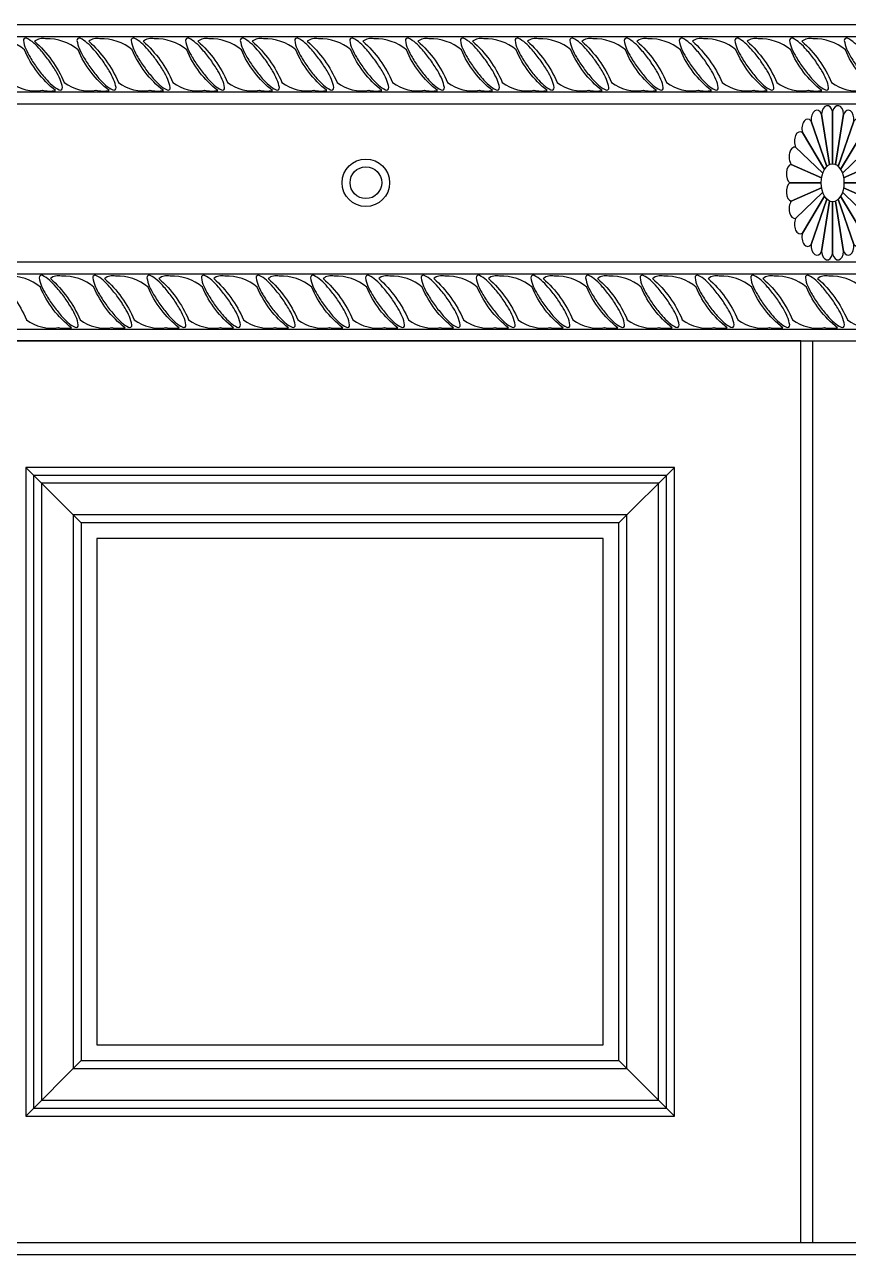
# Model space of a CAD drawing. Header units: metres. Extents: x 394 to 3676, y 649 to 5271.
# Drawn here: x 858 to 1379, y 3528 to 4306 of the extents above; entities that cross this region are included whole.
import ezdxf

# ---------------------------------------------------------------- set-up
doc = ezdxf.new("R2010")
doc.units = ezdxf.units.M
for name, color, linetype in [('3', 3, 'Continuous'), ('4', 4, 'Continuous'), ('7', 7, 'Continuous'), ('BH', 3, 'Continuous')]:
    doc.layers.add(name, color=color, linetype=linetype)

# ---------------------------------------------------------------- blocks, each defined once
blk = doc.blocks.new('ZS-ZT1')
at = {"layer": '3'}
for points in [[(-59.8, 80.82), (-59.8, 113.82, 0.77), (-71.45, 112.29), (-62.91, 80.41)], [(-56.7, 80.41), (-48.16, 112.29, 0.77), (-59.8, 113.82), (-59.8, 80.82)], [(-65.8, 79.21), (-82.3, 107.79, 0.77), (-91.62, 100.64), (-68.29, 77.31)], [(-62.91, 80.41), (-71.45, 112.29, 0.77), (-82.3, 107.79), (-65.8, 79.21)], [(-53.8, 79.21), (-37.3, 107.79, 0.77), (-48.16, 112.29), (-56.7, 80.41)], [(-51.32, 77.31), (-27.98, 100.64, 0.77), (-37.3, 107.79), (-53.8, 79.21)], [(-68.29, 77.31), (-91.62, 100.64, 0.77), (-98.77, 91.32), (-70.2, 74.82)], [(-49.41, 74.82), (-20.83, 91.32, 0.77), (-27.98, 100.64), (-51.32, 77.31)], [(-70.2, 74.82), (-98.77, 91.32, 0.77), (-103.27, 80.47), (-71.39, 71.93)], [(-48.21, 71.93), (-16.34, 80.47, 0.77), (-20.83, 91.32), (-49.41, 74.82)], [(-71.39, 71.93), (-103.27, 80.47, 0.77), (-104.8, 68.82), (-71.8, 68.82)], [(-47.8, 68.82), (-14.8, 68.82, 0.77), (-16.34, 80.47), (-48.21, 71.93)], [(-71.8, 68.82), (-104.8, 68.82, 0.77), (-103.27, 57.17), (-71.39, 65.71)], [(-71.39, 65.71), (-103.27, 57.17, 0.77), (-98.77, 46.32), (-70.2, 62.82)], [(-70.2, 62.82), (-98.77, 46.32, 0.77), (-91.62, 37), (-68.29, 60.33)], [(-51.32, 60.33), (-27.98, 37, 0.77), (-20.83, 46.32), (-49.41, 62.82)], [(-49.41, 62.82), (-20.83, 46.32, 0.77), (-16.34, 57.17), (-48.21, 65.71)], [(-48.21, 65.71), (-16.34, 57.17, 0.77), (-14.8, 68.82), (-47.8, 68.82)], [(-68.29, 60.33), (-91.62, 37, 0.77), (-82.3, 29.85), (-65.8, 58.43)], [(-65.8, 58.43), (-82.3, 29.85, 0.77), (-71.45, 25.35), (-62.91, 57.23)], [(-62.91, 57.23), (-71.45, 25.35, 0.77), (-59.8, 23.82), (-59.8, 56.82)], [(-59.8, 56.82), (-59.8, 23.82, 0.77), (-48.16, 25.35), (-56.7, 57.23)], [(-56.7, 57.23), (-48.16, 25.35, 0.77), (-37.3, 29.85), (-53.8, 58.43)], [(-53.8, 58.43), (-37.3, 29.85, 0.77), (-27.98, 37), (-51.32, 60.33)]]:
    blk.add_lwpolyline(points, format="xyb", dxfattribs=at)
blk.add_circle((-59.8, 68.82), 12, dxfattribs=at)

msp = doc.modelspace()

# ---------------------------------------------------------------- linework, layer by layer
at = {"layer": '3'}
msp.add_line((1356.01, 3535.52), (1356.01, 4105.52), dxfattribs=at)
for points in [[(863.51, 3620.52), (1263.51, 3620.52), (1263.51, 4020.52), (863.51, 4020.52)], [(868.51, 3625.52), (1258.51, 3625.52), (1258.51, 4015.52), (868.51, 4015.52)], [(888.51, 3645.52), (1238.51, 3645.52), (1238.51, 3995.52), (888.51, 3995.52)], [(893.51, 3650.52), (1233.51, 3650.52), (1233.51, 3990.52), (893.51, 3990.52)]]:
    msp.add_lwpolyline(points, close=True, dxfattribs=at)
for radius in [15, 10]:
    msp.add_circle((1073.51, 4205.52), radius, dxfattribs=at)
at = {"layer": '4'}
msp.add_line((778.51, 4105.52), (1958.51, 4105.52), dxfattribs=at)
at = {"layer": '7'}
for p, q in [((768.51, 4305.52), (1968.51, 4305.52)), ((768.51, 4255.52), (1968.51, 4255.52)), ((778.51, 4155.52), (1958.51, 4155.52)), ((778.51, 4105.52), (1958.51, 4105.52)), ((1348.51, 3535.52), (1348.51, 4105.52)), ((893.51, 3990.52), (858.51, 4025.52)), ((1233.51, 3990.52), (1268.51, 4025.52)), ((893.51, 3650.52), (858.51, 3615.52)), ((1233.51, 3650.52), (1268.51, 3615.52)), ((778.51, 3535.52), (1958.51, 3535.52))]:
    msp.add_line(p, q, dxfattribs=at)
for points in [[(778.51, 3535.52), (1348.51, 3535.52), (1348.51, 4105.52), (778.51, 4105.52)], [(858.51, 3615.52), (1268.51, 3615.52), (1268.51, 4025.52), (858.51, 4025.52)], [(903.51, 3660.52), (1223.51, 3660.52), (1223.51, 3980.52), (903.51, 3980.52)]]:
    msp.add_lwpolyline(points, close=True, dxfattribs=at)
at = {"layer": 'BH'}
for p, q in [((768.51, 4298.02), (1968.51, 4298.02)), ((1334.49, 4298.02), (1338.86, 4298.02)), ((768.51, 4263.05), (1346.01, 4263.05)), ((1346.01, 4263.05), (1968.51, 4263.05)), ((778.51, 4148.02), (1958.51, 4148.02)), ((1344.49, 4148.02), (1348.86, 4148.02)), ((778.51, 4113.05), (1356.01, 4113.05)), ((1356.01, 4113.05), (1958.51, 4113.05)), ((778.51, 3528.02), (1958.51, 3528.02)), ((1344.49, 3528.02), (1348.86, 3528.02))]:
    msp.add_line(p, q, dxfattribs=at)
for points in [[(868.95, 4264.03, 0.1), (877.44, 4263.88, -0.13), (857.78, 4289.49, 0.19), (837.22, 4296.48, 0.23), (830.22, 4294.99, -0.11), (848.99, 4268.94, 0.21), (869.24, 4264.03)], [(902.82, 4264.03, 0.1), (911.31, 4263.88, -0.13), (891.65, 4289.49, 0.19), (871.1, 4296.48, 0.23), (864.1, 4294.99, -0.11), (882.86, 4268.94, 0.21), (903.12, 4264.03)], [(937.05, 4264.03, 0.1), (945.54, 4263.88, -0.13), (925.88, 4289.49, 0.19), (905.33, 4296.48, 0.23), (898.33, 4294.99, -0.11), (917.09, 4268.94, 0.21), (937.35, 4264.03)], [(971.46, 4264.03, 0.1), (979.95, 4263.88, -0.13), (960.29, 4289.49, 0.19), (939.74, 4296.48, 0.23), (932.74, 4294.99, -0.11), (951.51, 4268.94, 0.21), (971.76, 4264.03)], [(1006.05, 4264.03, 0.1), (1014.54, 4263.88, -0.13), (994.88, 4289.49, 0.19), (974.33, 4296.48, 0.23), (967.33, 4294.99, -0.11), (986.1, 4268.94, 0.21), (1006.35, 4264.03)], [(1040.46, 4264.03, 0.1), (1048.95, 4263.88, -0.13), (1029.29, 4289.49, 0.19), (1008.74, 4296.48, 0.23), (1001.74, 4294.99, -0.11), (1020.51, 4268.94, 0.21), (1040.76, 4264.03)], [(1075.23, 4264.03, 0.1), (1083.72, 4263.88, -0.13), (1064.06, 4289.49, 0.19), (1043.51, 4296.48, 0.23), (1036.51, 4294.99, -0.11), (1055.28, 4268.94, 0.21), (1075.53, 4264.03)], [(1110.36, 4264.03, 0.1), (1118.85, 4263.88, -0.13), (1099.19, 4289.49, 0.19), (1078.64, 4296.48, 0.23), (1071.64, 4294.99, -0.11), (1090.4, 4268.94, 0.21), (1110.66, 4264.03)], [(1145.13, 4264.03, 0.1), (1153.62, 4263.88, -0.13), (1133.96, 4289.49, 0.19), (1113.41, 4296.48, 0.23), (1106.41, 4294.99, -0.11), (1125.17, 4268.94, 0.21), (1145.43, 4264.03)], [(1179.72, 4264.03, 0.1), (1188.21, 4263.88, -0.13), (1168.55, 4289.49, 0.19), (1148, 4296.48, 0.23), (1141, 4294.99, -0.11), (1159.76, 4268.94, 0.21), (1180.02, 4264.03)], [(1214.31, 4264.03, 0.1), (1222.8, 4263.88, -0.13), (1203.14, 4289.49, 0.19), (1182.59, 4296.48, 0.23), (1175.59, 4294.99, -0.11), (1194.35, 4268.94, 0.21), (1214.61, 4264.03)], [(1248.72, 4264.03, 0.1), (1257.21, 4263.88, -0.13), (1237.55, 4289.49, 0.19), (1217, 4296.48, 0.23), (1210, 4294.99, -0.11), (1228.77, 4268.94, 0.21), (1249.02, 4264.03)], [(1283.49, 4264.03, 0.1), (1291.98, 4263.88, -0.13), (1272.32, 4289.49, 0.19), (1251.77, 4296.48, 0.23), (1244.77, 4294.99, -0.11), (1263.54, 4268.94, 0.21), (1283.79, 4264.03)], [(1318.62, 4264.03, 0.1), (1327.11, 4263.88, -0.13), (1307.45, 4289.49, 0.19), (1286.9, 4296.48, 0.23), (1279.9, 4294.99, -0.11), (1298.66, 4268.94, 0.21), (1318.92, 4264.03)], [(1353.21, 4264.03, 0.1), (1361.7, 4263.88, -0.13), (1342.04, 4289.49, 0.19), (1321.49, 4296.48, 0.23), (1314.49, 4294.99, -0.11), (1333.25, 4268.94, 0.21), (1353.51, 4264.03)], [(1387.8, 4264.03, 0.1), (1396.29, 4263.88, -0.13), (1376.63, 4289.49, 0.19), (1356.08, 4296.48, 0.23), (1349.08, 4294.99, -0.11), (1367.84, 4268.94, 0.21), (1388.1, 4264.03)], [(878.95, 4114.03, 0.1), (887.44, 4113.88, -0.13), (867.78, 4139.49, 0.19), (847.22, 4146.48, 0.23), (840.22, 4144.99, -0.11), (858.99, 4118.94, 0.21), (879.24, 4114.03)], [(912.82, 4114.03, 0.1), (921.31, 4113.88, -0.13), (901.65, 4139.49, 0.19), (881.1, 4146.48, 0.23), (874.1, 4144.99, -0.11), (892.86, 4118.94, 0.21), (913.12, 4114.03)], [(947.05, 4114.03, 0.1), (955.54, 4113.88, -0.13), (935.88, 4139.49, 0.19), (915.33, 4146.48, 0.23), (908.33, 4144.99, -0.11), (927.09, 4118.94, 0.21), (947.35, 4114.03)], [(981.46, 4114.03, 0.1), (989.95, 4113.88, -0.13), (970.29, 4139.49, 0.19), (949.74, 4146.48, 0.23), (942.74, 4144.99, -0.11), (961.51, 4118.94, 0.21), (981.76, 4114.03)], [(1016.05, 4114.03, 0.1), (1024.54, 4113.88, -0.13), (1004.88, 4139.49, 0.19), (984.33, 4146.48, 0.23), (977.33, 4144.99, -0.11), (996.1, 4118.94, 0.21), (1016.35, 4114.03)], [(1050.46, 4114.03, 0.1), (1058.95, 4113.88, -0.13), (1039.29, 4139.49, 0.19), (1018.74, 4146.48, 0.23), (1011.74, 4144.99, -0.11), (1030.51, 4118.94, 0.21), (1050.76, 4114.03)], [(1085.23, 4114.03, 0.1), (1093.72, 4113.88, -0.13), (1074.06, 4139.49, 0.19), (1053.51, 4146.48, 0.23), (1046.51, 4144.99, -0.11), (1065.28, 4118.94, 0.21), (1085.53, 4114.03)], [(1120.36, 4114.03, 0.1), (1128.85, 4113.88, -0.13), (1109.19, 4139.49, 0.19), (1088.64, 4146.48, 0.23), (1081.64, 4144.99, -0.11), (1100.4, 4118.94, 0.21), (1120.66, 4114.03)], [(1155.13, 4114.03, 0.1), (1163.62, 4113.88, -0.13), (1143.96, 4139.49, 0.19), (1123.41, 4146.48, 0.23), (1116.41, 4144.99, -0.11), (1135.17, 4118.94, 0.21), (1155.43, 4114.03)], [(1189.72, 4114.03, 0.1), (1198.21, 4113.88, -0.13), (1178.55, 4139.49, 0.19), (1158, 4146.48, 0.23), (1151, 4144.99, -0.11), (1169.76, 4118.94, 0.21), (1190.02, 4114.03)], [(1224.31, 4114.03, 0.1), (1232.8, 4113.88, -0.13), (1213.14, 4139.49, 0.19), (1192.59, 4146.48, 0.23), (1185.59, 4144.99, -0.11), (1204.35, 4118.94, 0.21), (1224.61, 4114.03)], [(1258.72, 4114.03, 0.1), (1267.21, 4113.88, -0.13), (1247.55, 4139.49, 0.19), (1227, 4146.48, 0.23), (1220, 4144.99, -0.11), (1238.77, 4118.94, 0.21), (1259.02, 4114.03)], [(1293.49, 4114.03, 0.1), (1301.98, 4113.88, -0.13), (1282.32, 4139.49, 0.19), (1261.77, 4146.48, 0.23), (1254.77, 4144.99, -0.11), (1273.54, 4118.94, 0.21), (1293.79, 4114.03)], [(1328.62, 4114.03, 0.1), (1337.11, 4113.88, -0.13), (1317.45, 4139.49, 0.19), (1296.9, 4146.48, 0.23), (1289.9, 4144.99, -0.11), (1308.66, 4118.94, 0.21), (1328.92, 4114.03)], [(1363.21, 4114.03, 0.1), (1371.7, 4113.88, -0.13), (1352.04, 4139.49, 0.19), (1331.49, 4146.48, 0.23), (1324.49, 4144.99, -0.11), (1343.25, 4118.94, 0.21), (1363.51, 4114.03)], [(1397.8, 4114.03, 0.1), (1406.29, 4113.88, -0.13), (1386.63, 4139.49, 0.19), (1366.08, 4146.48, 0.23), (1359.08, 4144.99, -0.11), (1377.84, 4118.94, 0.21), (1398.1, 4114.03)]]:
    msp.add_lwpolyline(points, format="xyb", dxfattribs=at)
for points in [[(881.16, 4264.33, 0.28), (881.72, 4265.65, 0.07), (880.24, 4270.91, 0.03), (877.51, 4276.23, 0.02), (872.96, 4283.14, 0.02), (867.81, 4289.61, 0.03), (863.6, 4293.86, 0.07), (859.06, 4296.9, 0.28), (857.63, 4296.78, 0.28), (857.07, 4295.46, 0.07), (858.55, 4290.2, 0.03), (861.28, 4284.88, 0.02), (865.82, 4277.97, 0.02), (870.98, 4271.5, 0.03), (875.19, 4267.25, 0.07), (879.73, 4264.21, 0.28)], [(915.03, 4264.33, 0.28), (915.6, 4265.65, 0.07), (914.11, 4270.91, 0.03), (911.38, 4276.23, 0.02), (906.84, 4283.14, 0.02), (901.68, 4289.61, 0.03), (897.47, 4293.86, 0.07), (892.93, 4296.9, 0.28), (891.5, 4296.78, 0.28), (890.94, 4295.46, 0.07), (892.42, 4290.2, 0.03), (895.15, 4284.88, 0.02), (899.7, 4277.97, 0.02), (904.85, 4271.5, 0.03), (909.06, 4267.25, 0.07), (913.6, 4264.21, 0.28)], [(949.26, 4264.33, 0.28), (949.83, 4265.65, 0.07), (948.34, 4270.91, 0.03), (945.61, 4276.23, 0.02), (941.07, 4283.14, 0.02), (935.91, 4289.61, 0.03), (931.7, 4293.86, 0.07), (927.16, 4296.9, 0.28), (925.73, 4296.78, 0.28), (925.17, 4295.46, 0.07), (926.66, 4290.2, 0.03), (929.38, 4284.88, 0.02), (933.93, 4277.97, 0.02), (939.08, 4271.5, 0.03), (943.3, 4267.25, 0.07), (947.83, 4264.21, 0.28)], [(983.68, 4264.33, 0.28), (984.24, 4265.65, 0.07), (982.75, 4270.91, 0.03), (980.02, 4276.23, 0.02), (975.48, 4283.14, 0.02), (970.33, 4289.61, 0.03), (966.11, 4293.86, 0.07), (961.58, 4296.9, 0.28), (960.14, 4296.78, 0.28), (959.58, 4295.46, 0.07), (961.07, 4290.2, 0.03), (963.8, 4284.88, 0.02), (968.34, 4277.97, 0.02), (973.49, 4271.5, 0.03), (977.71, 4267.25, 0.07), (982.24, 4264.21, 0.28)], [(1018.27, 4264.33, 0.28), (1018.83, 4265.65, 0.07), (1017.34, 4270.91, 0.03), (1014.61, 4276.23, 0.02), (1010.07, 4283.14, 0.02), (1004.92, 4289.61, 0.03), (1000.7, 4293.86, 0.07), (996.17, 4296.9, 0.28), (994.73, 4296.78, 0.28), (994.17, 4295.46, 0.07), (995.66, 4290.2, 0.03), (998.39, 4284.88, 0.02), (1002.93, 4277.97, 0.02), (1008.08, 4271.5, 0.03), (1012.3, 4267.25, 0.07), (1016.84, 4264.21, 0.28)], [(1052.68, 4264.33, 0.28), (1053.24, 4265.65, 0.07), (1051.75, 4270.91, 0.03), (1049.03, 4276.23, 0.02), (1044.48, 4283.14, 0.02), (1039.33, 4289.61, 0.03), (1035.12, 4293.86, 0.07), (1030.58, 4296.9, 0.28), (1029.15, 4296.78, 0.28), (1028.58, 4295.46, 0.07), (1030.07, 4290.2, 0.03), (1032.8, 4284.88, 0.02), (1037.34, 4277.97, 0.02), (1042.5, 4271.5, 0.03), (1046.71, 4267.25, 0.07), (1051.25, 4264.21, 0.28)], [(1087.45, 4264.33, 0.28), (1088.01, 4265.65, 0.07), (1086.52, 4270.91, 0.03), (1083.8, 4276.23, 0.02), (1079.25, 4283.14, 0.02), (1074.1, 4289.61, 0.03), (1069.88, 4293.86, 0.07), (1065.35, 4296.9, 0.28), (1063.91, 4296.78, 0.28), (1063.35, 4295.46, 0.07), (1064.84, 4290.2, 0.03), (1067.57, 4284.88, 0.02), (1072.11, 4277.97, 0.02), (1077.27, 4271.5, 0.03), (1081.48, 4267.25, 0.07), (1086.02, 4264.21, 0.28)], [(1122.57, 4264.33, 0.28), (1123.14, 4265.65, 0.07), (1121.65, 4270.91, 0.03), (1118.92, 4276.23, 0.02), (1114.38, 4283.14, 0.02), (1109.22, 4289.61, 0.03), (1105.01, 4293.86, 0.07), (1100.47, 4296.9, 0.28), (1099.04, 4296.78, 0.28), (1098.48, 4295.46, 0.07), (1099.97, 4290.2, 0.03), (1102.69, 4284.88, 0.02), (1107.24, 4277.97, 0.02), (1112.39, 4271.5, 0.03), (1116.6, 4267.25, 0.07), (1121.14, 4264.21, 0.28)], [(1157.34, 4264.33, 0.28), (1157.91, 4265.65, 0.07), (1156.42, 4270.91, 0.03), (1153.69, 4276.23, 0.02), (1149.15, 4283.14, 0.02), (1143.99, 4289.61, 0.03), (1139.78, 4293.86, 0.07), (1135.24, 4296.9, 0.28), (1133.81, 4296.78, 0.28), (1133.25, 4295.46, 0.07), (1134.73, 4290.2, 0.03), (1137.46, 4284.88, 0.02), (1142.01, 4277.97, 0.02), (1147.16, 4271.5, 0.03), (1151.37, 4267.25, 0.07), (1155.91, 4264.21, 0.28)], [(1191.93, 4264.33, 0.28), (1192.5, 4265.65, 0.07), (1191.01, 4270.91, 0.03), (1188.28, 4276.23, 0.02), (1183.74, 4283.14, 0.02), (1178.58, 4289.61, 0.03), (1174.37, 4293.86, 0.07), (1169.83, 4296.9, 0.28), (1168.4, 4296.78, 0.28), (1167.84, 4295.46, 0.07), (1169.33, 4290.2, 0.03), (1172.05, 4284.88, 0.02), (1176.6, 4277.97, 0.02), (1181.75, 4271.5, 0.03), (1185.96, 4267.25, 0.07), (1190.5, 4264.21, 0.28)], [(1226.52, 4264.33, 0.28), (1227.09, 4265.65, 0.07), (1225.6, 4270.91, 0.03), (1222.87, 4276.23, 0.02), (1218.33, 4283.14, 0.02), (1213.17, 4289.61, 0.03), (1208.96, 4293.86, 0.07), (1204.42, 4296.9, 0.28), (1202.99, 4296.78, 0.28), (1202.43, 4295.46, 0.07), (1203.92, 4290.2, 0.03), (1206.64, 4284.88, 0.02), (1211.19, 4277.97, 0.02), (1216.34, 4271.5, 0.03), (1220.56, 4267.25, 0.07), (1225.09, 4264.21, 0.28)], [(1260.94, 4264.33, 0.28), (1261.5, 4265.65, 0.07), (1260.01, 4270.91, 0.03), (1257.28, 4276.23, 0.02), (1252.74, 4283.14, 0.02), (1247.59, 4289.61, 0.03), (1243.37, 4293.86, 0.07), (1238.84, 4296.9, 0.28), (1237.4, 4296.78, 0.28), (1236.84, 4295.46, 0.07), (1238.33, 4290.2, 0.03), (1241.06, 4284.88, 0.02), (1245.6, 4277.97, 0.02), (1250.75, 4271.5, 0.03), (1254.97, 4267.25, 0.07), (1259.5, 4264.21, 0.28)], [(1295.71, 4264.33, 0.28), (1296.27, 4265.65, 0.07), (1294.78, 4270.91, 0.03), (1292.05, 4276.23, 0.02), (1287.51, 4283.14, 0.02), (1282.35, 4289.61, 0.03), (1278.14, 4293.86, 0.07), (1273.6, 4296.9, 0.28), (1272.17, 4296.78, 0.28), (1271.61, 4295.46, 0.07), (1273.1, 4290.2, 0.03), (1275.82, 4284.88, 0.02), (1280.37, 4277.97, 0.02), (1285.52, 4271.5, 0.03), (1289.74, 4267.25, 0.07), (1294.27, 4264.21, 0.28)], [(1330.83, 4264.33, 0.28), (1331.4, 4265.65, 0.07), (1329.91, 4270.91, 0.03), (1327.18, 4276.23, 0.02), (1322.64, 4283.14, 0.02), (1317.48, 4289.61, 0.03), (1313.27, 4293.86, 0.07), (1308.73, 4296.9, 0.28), (1307.3, 4296.78, 0.28), (1306.74, 4295.46, 0.07), (1308.22, 4290.2, 0.03), (1310.95, 4284.88, 0.02), (1315.5, 4277.97, 0.02), (1320.65, 4271.5, 0.03), (1324.86, 4267.25, 0.07), (1329.4, 4264.21, 0.28)], [(1365.42, 4264.33, 0.28), (1365.99, 4265.65, 0.07), (1364.5, 4270.91, 0.03), (1361.77, 4276.23, 0.02), (1357.23, 4283.14, 0.02), (1352.07, 4289.61, 0.03), (1347.86, 4293.86, 0.07), (1343.32, 4296.9, 0.28), (1341.89, 4296.78, 0.28), (1341.33, 4295.46, 0.07), (1342.81, 4290.2, 0.03), (1345.54, 4284.88, 0.02), (1350.09, 4277.97, 0.02), (1355.24, 4271.5, 0.03), (1359.45, 4267.25, 0.07), (1363.99, 4264.21, 0.28)], [(1400.01, 4264.33, 0.28), (1400.58, 4265.65, 0.07), (1399.09, 4270.91, 0.03), (1396.36, 4276.23, 0.02), (1391.82, 4283.14, 0.02), (1386.66, 4289.61, 0.03), (1382.45, 4293.86, 0.07), (1377.91, 4296.9, 0.28), (1376.48, 4296.78, 0.28), (1375.92, 4295.46, 0.07), (1377.4, 4290.2, 0.03), (1380.13, 4284.88, 0.02), (1384.68, 4277.97, 0.02), (1389.83, 4271.5, 0.03), (1394.04, 4267.25, 0.07), (1398.58, 4264.21, 0.28)], [(891.16, 4114.33, 0.28), (891.72, 4115.65, 0.07), (890.24, 4120.91, 0.03), (887.51, 4126.23, 0.02), (882.96, 4133.14, 0.02), (877.81, 4139.61, 0.03), (873.6, 4143.86, 0.07), (869.06, 4146.9, 0.28), (867.63, 4146.78, 0.28), (867.07, 4145.46, 0.07), (868.55, 4140.2, 0.03), (871.28, 4134.88, 0.02), (875.82, 4127.97, 0.02), (880.98, 4121.5, 0.03), (885.19, 4117.25, 0.07), (889.73, 4114.21, 0.28)], [(925.03, 4114.33, 0.28), (925.6, 4115.65, 0.07), (924.11, 4120.91, 0.03), (921.38, 4126.23, 0.02), (916.84, 4133.14, 0.02), (911.68, 4139.61, 0.03), (907.47, 4143.86, 0.07), (902.93, 4146.9, 0.28), (901.5, 4146.78, 0.28), (900.94, 4145.46, 0.07), (902.42, 4140.2, 0.03), (905.15, 4134.88, 0.02), (909.7, 4127.97, 0.02), (914.85, 4121.5, 0.03), (919.06, 4117.25, 0.07), (923.6, 4114.21, 0.28)], [(959.26, 4114.33, 0.28), (959.83, 4115.65, 0.07), (958.34, 4120.91, 0.03), (955.61, 4126.23, 0.02), (951.07, 4133.14, 0.02), (945.91, 4139.61, 0.03), (941.7, 4143.86, 0.07), (937.16, 4146.9, 0.28), (935.73, 4146.78, 0.28), (935.17, 4145.46, 0.07), (936.66, 4140.2, 0.03), (939.38, 4134.88, 0.02), (943.93, 4127.97, 0.02), (949.08, 4121.5, 0.03), (953.3, 4117.25, 0.07), (957.83, 4114.21, 0.28)], [(993.68, 4114.33, 0.28), (994.24, 4115.65, 0.07), (992.75, 4120.91, 0.03), (990.02, 4126.23, 0.02), (985.48, 4133.14, 0.02), (980.33, 4139.61, 0.03), (976.11, 4143.86, 0.07), (971.58, 4146.9, 0.28), (970.14, 4146.78, 0.28), (969.58, 4145.46, 0.07), (971.07, 4140.2, 0.03), (973.8, 4134.88, 0.02), (978.34, 4127.97, 0.02), (983.49, 4121.5, 0.03), (987.71, 4117.25, 0.07), (992.24, 4114.21, 0.28)], [(1028.27, 4114.33, 0.28), (1028.83, 4115.65, 0.07), (1027.34, 4120.91, 0.03), (1024.61, 4126.23, 0.02), (1020.07, 4133.14, 0.02), (1014.92, 4139.61, 0.03), (1010.7, 4143.86, 0.07), (1006.17, 4146.9, 0.28), (1004.73, 4146.78, 0.28), (1004.17, 4145.46, 0.07), (1005.66, 4140.2, 0.03), (1008.39, 4134.88, 0.02), (1012.93, 4127.97, 0.02), (1018.08, 4121.5, 0.03), (1022.3, 4117.25, 0.07), (1026.84, 4114.21, 0.28)], [(1062.68, 4114.33, 0.28), (1063.24, 4115.65, 0.07), (1061.75, 4120.91, 0.03), (1059.03, 4126.23, 0.02), (1054.48, 4133.14, 0.02), (1049.33, 4139.61, 0.03), (1045.12, 4143.86, 0.07), (1040.58, 4146.9, 0.28), (1039.15, 4146.78, 0.28), (1038.58, 4145.46, 0.07), (1040.07, 4140.2, 0.03), (1042.8, 4134.88, 0.02), (1047.34, 4127.97, 0.02), (1052.5, 4121.5, 0.03), (1056.71, 4117.25, 0.07), (1061.25, 4114.21, 0.28)], [(1097.45, 4114.33, 0.28), (1098.01, 4115.65, 0.07), (1096.52, 4120.91, 0.03), (1093.8, 4126.23, 0.02), (1089.25, 4133.14, 0.02), (1084.1, 4139.61, 0.03), (1079.88, 4143.86, 0.07), (1075.35, 4146.9, 0.28), (1073.91, 4146.78, 0.28), (1073.35, 4145.46, 0.07), (1074.84, 4140.2, 0.03), (1077.57, 4134.88, 0.02), (1082.11, 4127.97, 0.02), (1087.27, 4121.5, 0.03), (1091.48, 4117.25, 0.07), (1096.02, 4114.21, 0.28)], [(1132.57, 4114.33, 0.28), (1133.14, 4115.65, 0.07), (1131.65, 4120.91, 0.03), (1128.92, 4126.23, 0.02), (1124.38, 4133.14, 0.02), (1119.22, 4139.61, 0.03), (1115.01, 4143.86, 0.07), (1110.47, 4146.9, 0.28), (1109.04, 4146.78, 0.28), (1108.48, 4145.46, 0.07), (1109.97, 4140.2, 0.03), (1112.69, 4134.88, 0.02), (1117.24, 4127.97, 0.02), (1122.39, 4121.5, 0.03), (1126.6, 4117.25, 0.07), (1131.14, 4114.21, 0.28)], [(1167.34, 4114.33, 0.28), (1167.91, 4115.65, 0.07), (1166.42, 4120.91, 0.03), (1163.69, 4126.23, 0.02), (1159.15, 4133.14, 0.02), (1153.99, 4139.61, 0.03), (1149.78, 4143.86, 0.07), (1145.24, 4146.9, 0.28), (1143.81, 4146.78, 0.28), (1143.25, 4145.46, 0.07), (1144.73, 4140.2, 0.03), (1147.46, 4134.88, 0.02), (1152.01, 4127.97, 0.02), (1157.16, 4121.5, 0.03), (1161.37, 4117.25, 0.07), (1165.91, 4114.21, 0.28)], [(1201.93, 4114.33, 0.28), (1202.5, 4115.65, 0.07), (1201.01, 4120.91, 0.03), (1198.28, 4126.23, 0.02), (1193.74, 4133.14, 0.02), (1188.58, 4139.61, 0.03), (1184.37, 4143.86, 0.07), (1179.83, 4146.9, 0.28), (1178.4, 4146.78, 0.28), (1177.84, 4145.46, 0.07), (1179.33, 4140.2, 0.03), (1182.05, 4134.88, 0.02), (1186.6, 4127.97, 0.02), (1191.75, 4121.5, 0.03), (1195.96, 4117.25, 0.07), (1200.5, 4114.21, 0.28)], [(1236.52, 4114.33, 0.28), (1237.09, 4115.65, 0.07), (1235.6, 4120.91, 0.03), (1232.87, 4126.23, 0.02), (1228.33, 4133.14, 0.02), (1223.17, 4139.61, 0.03), (1218.96, 4143.86, 0.07), (1214.42, 4146.9, 0.28), (1212.99, 4146.78, 0.28), (1212.43, 4145.46, 0.07), (1213.92, 4140.2, 0.03), (1216.64, 4134.88, 0.02), (1221.19, 4127.97, 0.02), (1226.34, 4121.5, 0.03), (1230.56, 4117.25, 0.07), (1235.09, 4114.21, 0.28)], [(1270.94, 4114.33, 0.28), (1271.5, 4115.65, 0.07), (1270.01, 4120.91, 0.03), (1267.28, 4126.23, 0.02), (1262.74, 4133.14, 0.02), (1257.59, 4139.61, 0.03), (1253.37, 4143.86, 0.07), (1248.84, 4146.9, 0.28), (1247.4, 4146.78, 0.28), (1246.84, 4145.46, 0.07), (1248.33, 4140.2, 0.03), (1251.06, 4134.88, 0.02), (1255.6, 4127.97, 0.02), (1260.75, 4121.5, 0.03), (1264.97, 4117.25, 0.07), (1269.5, 4114.21, 0.28)], [(1305.71, 4114.33, 0.28), (1306.27, 4115.65, 0.07), (1304.78, 4120.91, 0.03), (1302.05, 4126.23, 0.02), (1297.51, 4133.14, 0.02), (1292.35, 4139.61, 0.03), (1288.14, 4143.86, 0.07), (1283.6, 4146.9, 0.28), (1282.17, 4146.78, 0.28), (1281.61, 4145.46, 0.07), (1283.1, 4140.2, 0.03), (1285.82, 4134.88, 0.02), (1290.37, 4127.97, 0.02), (1295.52, 4121.5, 0.03), (1299.74, 4117.25, 0.07), (1304.27, 4114.21, 0.28)], [(1340.83, 4114.33, 0.28), (1341.4, 4115.65, 0.07), (1339.91, 4120.91, 0.03), (1337.18, 4126.23, 0.02), (1332.64, 4133.14, 0.02), (1327.48, 4139.61, 0.03), (1323.27, 4143.86, 0.07), (1318.73, 4146.9, 0.28), (1317.3, 4146.78, 0.28), (1316.74, 4145.46, 0.07), (1318.22, 4140.2, 0.03), (1320.95, 4134.88, 0.02), (1325.5, 4127.97, 0.02), (1330.65, 4121.5, 0.03), (1334.86, 4117.25, 0.07), (1339.4, 4114.21, 0.28)], [(1375.42, 4114.33, 0.28), (1375.99, 4115.65, 0.07), (1374.5, 4120.91, 0.03), (1371.77, 4126.23, 0.02), (1367.23, 4133.14, 0.02), (1362.07, 4139.61, 0.03), (1357.86, 4143.86, 0.07), (1353.32, 4146.9, 0.28), (1351.89, 4146.78, 0.28), (1351.33, 4145.46, 0.07), (1352.81, 4140.2, 0.03), (1355.54, 4134.88, 0.02), (1360.09, 4127.97, 0.02), (1365.24, 4121.5, 0.03), (1369.45, 4117.25, 0.07), (1373.99, 4114.21, 0.28)]]:
    msp.add_lwpolyline(points, format="xyb", close=True, dxfattribs=at)

# ---------------------------------------------------------------- block references
at = {"layer": '3', "xscale": 0.6}
msp.add_blockref('ZS-ZT1', (1404.4, 4136.7), dxfattribs=at)

doc.saveas('drawing.dxf')
